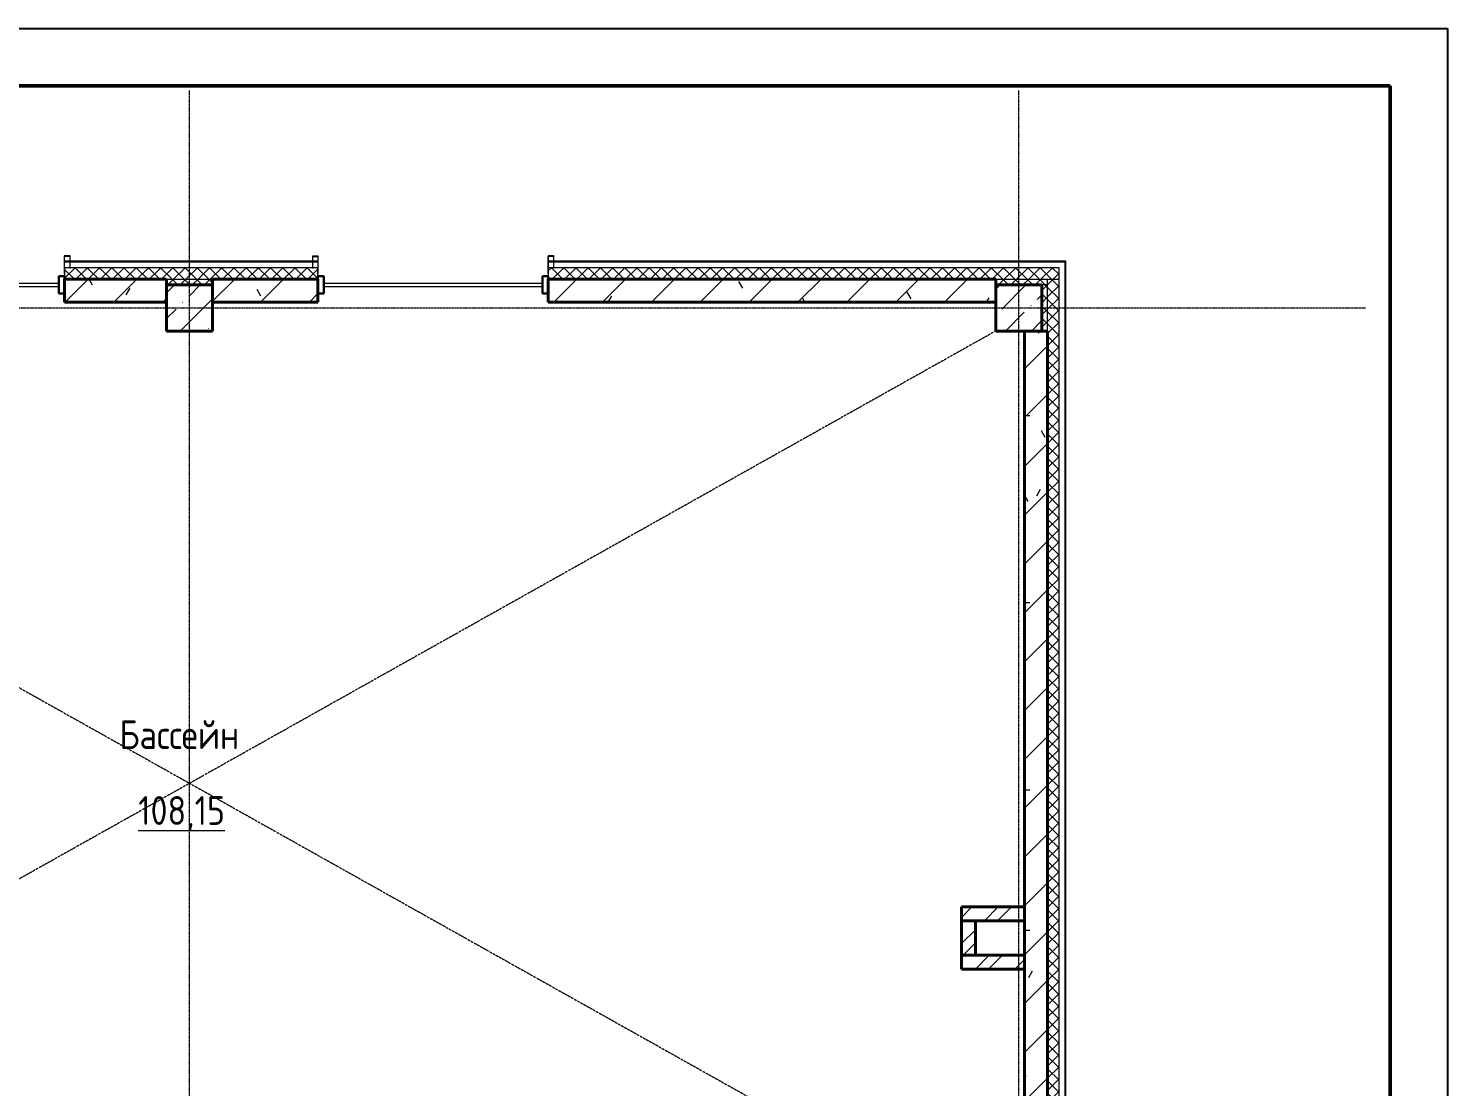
# Model space of a CAD drawing. Header units: millimetres. Extents: x 0 to 351840, y -132678 to 32417.
# Drawn here: x 337626 to 349950, y -94831 to -85637 of the extents above; entities that cross this region are included whole.
import ezdxf

# ---------------------------------------------------------------- set-up
doc = ezdxf.new("R2010")
doc.units = ezdxf.units.MM
doc.linetypes.add('BI_линия_сетки', pattern=[25, 20, -2.5, 0, -2.5])
doc.linetypes.add('BI_штриховая_ш2_п1', pattern=[3, 2, -1])
for name, color, linetype, lineweight in [('KPSP-Рамка', 7, 'Continuous', 70), ('Витраж', 7, 'Continuous', 18), ('Марки помещений', 7, 'Continuous', 20), ('Несущие колонны', 7, 'Continuous', 18), ('Оси', 7, 'Continuous', 9), ('Панели витража', 7, 'Continuous', 9), ('Стены внутренние', 7, 'Continuous', 18), ('Стены наружные', 7, 'Continuous', 18), ('Стены несущие', 7, 'Continuous', 18), ('Стены отделка', 7, 'Continuous', 18)]:
    doc.layers.add(name, color=color, linetype=linetype, lineweight=lineweight)
doc.layers.add('Линии', color=7, linetype='Continuous', lineweight=9, true_color=0x00a600)
doc.styles.add('GOST Common_1', font='GOST Common.ttf', dxfattribs={"width": 0.9, "height": 250})
pattern_1 = [(0, (2e-10, 1e-10), (1625.6, 406.4), [67.056, -1152.144, 67.056, -1152.144, -6502.4]), (0, (2e-10, 1e-10), (1625.6, 406.4), [-2438.4, 67.056, -2371.344, 67.056, -1152.144, -2844.8]), (0, (2e-10, 1e-10), (1625.6, 406.4), [-6096, 67.056, -745.744, 67.056, -1964.944]), (120, (609.6, 203.2), (-1164.7527, 1204.611), [67.056, -1152.144, 67.056, -1152.144, -6502.4]), (120, (609.6, 203.2), (-1164.7527, 1204.611), [-2438.4, 67.056, -2371.344, 67.056, -1152.144, -2844.8]), (120, (609.6, 203.2), (-1164.7527, 1204.611), [-6096, 67.056, -745.744, 67.056, -1964.944]), (240, (812.8, 1016), (-460.8473, -1611.011), [67.056, -1152.144, 67.056, -1152.144, -6502.4]), (240, (812.8, 1016), (-460.8473, -1611.011), [-2438.4, 67.056, -2371.344, 67.056, -1152.144, -2844.8]), (240, (812.8, 1016), (-460.8473, -1611.011), [-6096, 67.056, -745.744, 67.056, -1964.944])]
pattern_2 = [(45, (2e-10, 1e-10), (-212.132, 212.132), [])]
pattern_3 = [(45, (2e-10, 1e-10), (-53.03301, 53.03301), []), (135, (2e-10, 1e-10), (-53.03301, -53.03301), [])]
pattern_4 = [(45, (2e-10, 1e-10), (-171.0739, 171.0739), []), (45, (114.05, 1e-10), (-171.0739, 171.0739), [])]

# ---------------------------------------------------------------- blocks, each defined once
blk = doc.blocks.new('*U84')
at = {"color": 7, "linetype": 'ByBlock', "lineweight": 25}
blk.add_lwpolyline([(594, 420), (594, 0), (0, 0), (0, 420)], close=True, dxfattribs=at)
at = {"color": 0, "linetype": 'ByBlock', "lineweight": 50}
blk.add_lwpolyline([(589, 415), (589, 5), (20, 5), (20, 415)], close=True, dxfattribs=at)
blk = doc.blocks.new('Прямоугольный импост - _импост_150х50-6461808-02 Этаж__3_300___Отделочный_')
at = {"layer": 'Витраж', "color": 9, "lineweight": 30}
for p, q in [((0, 75), (-50, 75)), ((-50, 75), (-50, -75)), ((0, -75), (0, 75)), ((-50, -75), (0, -75))]:
    blk.add_line(p, q, dxfattribs=at)
blk = doc.blocks.new('Системная панель - _панель_витража_остекление_наружный-6677248-02 Этаж__3_300___Отделочный_')
at = {"layer": 'Панели витража', "color": 9}
for p, q in [((950, 12.5), (-950, 12.5)), ((-950, 12.5), (-950, -12.5)), ((950, -12.5), (950, 12.5)), ((-950, -12.5), (950, -12.5))]:
    blk.add_line(p, q, dxfattribs=at)
blk = doc.blocks.new('Прямоугольный импост - _импост_150х50-6461810-02 Этаж__3_300___Отделочный_')
at = {"layer": 'Витраж', "color": 9, "lineweight": 30}
for p, q in [((-50, 75), (0, 75)), ((-50, -75), (-50, 75)), ((0, 75), (0, -75)), ((0, -75), (-50, -75))]:
    blk.add_line(p, q, dxfattribs=at)
blk = doc.blocks.new('_временные_конструкции_колонны_монолитные_прямоугольная - _временная_конструкция_колонна_400x400-V84-02 Этаж__3_300___Отделочный_')
at = {"layer": 'Несущие колонны', "lineweight": 9}
h = blk.add_hatch(dxfattribs=at)
h.set_pattern_fill('FP_55', color=9, style=0, pattern_type=2)
h.set_pattern_definition([(45, (-40450, -28300), (84.19025, 308.69666), [396.875, -79.375, 3.353, -76.022])])
h.paths.add_polyline_path([(200, -200), (200, 200), (-200, 200), (-200, -200)])
at = {"layer": 'Несущие колонны', "color": 9, "lineweight": 40}
for p, q in [((200, 200), (-200, 200)), ((-200, 200), (-200, -200)), ((200, -200), (200, 200)), ((-200, -200), (200, -200))]:
    blk.add_line(p, q, dxfattribs=at)
blk = doc.blocks.new('_временные_конструкции_колонны_монолитные_прямоугольная - _временная_конструкция_колонна_400x400-V85-02 Этаж__3_300___Отделочный_')
at = {"layer": 'Несущие колонны', "lineweight": 9}
h = blk.add_hatch(dxfattribs=at)
h.set_pattern_fill('FP_56', color=9, style=0, pattern_type=2)
h.set_pattern_definition([(45, (-47650, -28300), (84.19025, 308.69666), [396.875, -79.375, 3.353, -76.022])])
h.paths.add_polyline_path([(200, -200), (200, 200), (-200, 200), (-200, -200)])
at = {"layer": 'Несущие колонны', "color": 9, "lineweight": 40}
for p, q in [((200, 200), (-200, 200)), ((-200, 200), (-200, -200)), ((200, -200), (200, 200)), ((-200, -200), (200, -200))]:
    blk.add_line(p, q, dxfattribs=at)
blk = doc.blocks.new('A$C6dd5c291')
at = {"layer": 'Стены внутренние', "lineweight": 9}
h = blk.add_hatch(dxfattribs=at)
h.set_pattern_fill('FP_35', color=9, style=0, pattern_type=2)
h.set_pattern_definition(pattern_4)
h.paths.add_polyline_path([(47700, 22976), (47700, 23096), (47153, 23096), (47153, 22976)])
h = blk.add_hatch(dxfattribs=at)
h.set_pattern_fill('FP_35', color=9, style=0, pattern_type=2)
h.set_pattern_definition(pattern_4)
h.paths.add_polyline_path([(47273, 22676), (47273, 22976), (47153, 22976), (47153, 22676)])
h = blk.add_hatch(dxfattribs=at)
h.set_pattern_fill('FP_35', color=9, style=0, pattern_type=2)
h.set_pattern_definition(pattern_4)
h.paths.add_polyline_path([(47700, 22556), (47700, 22676), (47153, 22676), (47153, 22556)])
at = {"layer": 'Стены наружные'}
h = blk.add_hatch(color=9, dxfattribs=at)
h.paths.add_polyline_path([(37317.3, 28748.6), (37367.3, 28748.7), (37367.3, 28751.2), (37317.3, 28751.1)])
h.paths.add_polyline_path([(39362.5, 28749.5), (39412.5, 28749.5), (39412.5, 28752), (39362.5, 28752)])
for points in [[(39362.5, 28600), (39365, 28600), (39364.9, 28749.5), (39362.4, 28749.5)], [(39410, 28650), (39412.5, 28650), (39412.4, 28749.5), (39409.9, 28749.5)], [(41517.4, 28649.2), (41519.9, 28649.2), (41519.8, 28748.7), (41517.3, 28748.7)], [(41564.9, 28600), (41567.4, 28600), (41567.3, 28748.7), (41564.8, 28748.7)], [(43562.5, 28600), (43565, 28600), (43565, 28749.5), (43562.5, 28749.5)], [(43610, 28650), (43612.5, 28650), (43612.5, 28749.5), (43610, 28749.5)]]:
    blk.add_hatch(color=9, dxfattribs=at).paths.add_polyline_path(points)
h = blk.add_hatch(color=9, dxfattribs=at)
h.paths.add_polyline_path([(41517.3, 28748.6), (41567.3, 28748.7), (41567.3, 28751.2), (41517.3, 28751.1)])
h.paths.add_polyline_path([(43562.5, 28749.5), (43612.5, 28749.5), (43612.5, 28752), (43562.5, 28752)])
h = blk.add_hatch(color=9, dxfattribs=at)
h.paths.add_polyline_path([(48050, 28700), (48050, 28708), (43565, 28708), (43565, 28700)])
h.paths.add_polyline_path([(41565, 28700), (41565, 28708), (39365, 28708), (39365, 28700), (41442.7, 28700)])
h.paths.add_polyline_path([(37365, 28700), (37365, 28708), (36375, 28708), (36375, 28700), (37159.2, 28700)])
h.paths.add_polyline_path([(34375, 28700), (34375, 28708), (32850, 28708), (32850, 28700), (32875.6, 28700)])
at = {"layer": 'Стены наружные', "lineweight": 9}
h = blk.add_hatch(dxfattribs=at)
h.set_pattern_fill('FP_42', color=9, style=0, pattern_type=2)
h.set_pattern_definition(pattern_3)
h.paths.add_polyline_path([(48000, 28550), (48000, 28650), (43565, 28650), (43565, 28550), (47450, 28550)])
h.paths.add_polyline_path([(40650, 28550), (41565, 28550), (41565, 28650), (39365, 28650), (39365, 28550)])
h.paths.add_polyline_path([(37365, 28550), (37365, 28650), (36375, 28650), (36375, 28550), (37159.2, 28550)])
h.paths.add_polyline_path([(34375, 28550), (34375, 28650), (33000, 28650), (33000, 28550)])
at = {"layer": 'Стены наружные'}
h = blk.add_hatch(color=9, dxfattribs=at)
h.paths.add_polyline_path([(48058, 3052.5), (48058, 4875), (48050, 4875), (48050, 3052.5)])
h.paths.add_polyline_path([(48050, 6875), (48058, 6875), (48058, 8100), (48050, 8100)])
h.paths.add_polyline_path([(48058, 9450), (48058, 11075), (48050, 11075), (48050, 9450)])
h.paths.add_polyline_path([(48050, 13075), (48058, 13075), (48058, 14300), (48050, 14300), (48050, 14285.4)])
h.paths.add_polyline_path([(48050, 15100), (48058, 15100), (48058, 18150), (48050, 18150), (48050, 16853.4)])
h.paths.add_polyline_path([(48058, 18950), (48058, 28708), (48050, 28708), (48050, 18950)])
at = {"layer": 'Стены наружные', "lineweight": 9}
h = blk.add_hatch(dxfattribs=at)
h.set_pattern_fill('FP_33', color=9, style=0, pattern_type=2)
h.set_pattern_definition(pattern_1)
h.paths.add_polyline_path([(40250, 28350), (40250, 28550), (39365, 28550), (39365, 28350)])
h.paths.add_polyline_path([(37365, 28350), (37365, 28550), (36375, 28550), (36375, 28350), (37159.2, 28350)])
h.paths.add_polyline_path([(34375, 28350), (34375, 28550), (33450, 28550), (33450, 28350), (33946.5, 28350)])
h = blk.add_hatch(dxfattribs=at)
h.set_pattern_fill('FP_34', color=9, style=0, pattern_type=2)
h.set_pattern_definition(pattern_2)
h.paths.add_polyline_path([(40250, 28350), (40250, 28550), (39365, 28550), (39365, 28350)])
h.paths.add_polyline_path([(37365, 28350), (37365, 28550), (36375, 28550), (36375, 28350), (37159.2, 28350)])
h.paths.add_polyline_path([(34375, 28350), (34375, 28550), (33450, 28550), (33450, 28350), (33946.5, 28350)])
h = blk.add_hatch(dxfattribs=at)
h.set_pattern_fill('FP_42', color=9, style=0, pattern_type=2)
h.set_pattern_definition(pattern_3)
h.paths.add_polyline_path([(40650, 28500), (40650, 28550), (40250, 28550), (40250, 28500)])
h = blk.add_hatch(dxfattribs=at)
h.set_pattern_fill('FP_33', color=9, style=0, pattern_type=2)
h.set_pattern_definition(pattern_1)
h.paths.add_polyline_path([(47450, 28350), (47450, 28550), (43565, 28550), (43565, 28350)])
h.paths.add_polyline_path([(41565, 28350), (41565, 28550), (40650, 28550), (40650, 28350), (41442.7, 28350)])
h = blk.add_hatch(dxfattribs=at)
h.set_pattern_fill('FP_34', color=9, style=0, pattern_type=2)
h.set_pattern_definition(pattern_2)
h.paths.add_polyline_path([(47450, 28350), (47450, 28550), (43565, 28550), (43565, 28350)])
h.paths.add_polyline_path([(41565, 28350), (41565, 28550), (40650, 28550), (40650, 28350), (41442.7, 28350)])
h = blk.add_hatch(dxfattribs=at)
h.set_pattern_fill('FP_42', color=9, style=0, pattern_type=2)
h.set_pattern_definition(pattern_3)
h.paths.add_polyline_path([(47850, 28500), (47900, 28500), (47900, 28550), (47450, 28550), (47450, 28500)])
h = blk.add_hatch(dxfattribs=at)
h.set_pattern_fill('FP_42', color=9, style=0, pattern_type=2)
h.set_pattern_definition(pattern_3)
h.paths.add_polyline_path([(47900, 28100), (47900, 28500), (47850, 28500), (47850, 28100)])
h = blk.add_hatch(dxfattribs=at)
h.set_pattern_fill('FP_42', color=9, style=0, pattern_type=2)
h.set_pattern_definition(pattern_3)
h.paths.add_polyline_path([(48000, 3050), (48000, 4875), (47900, 4875), (47900, 3050)])
h.paths.add_polyline_path([(47900, 6875), (48000, 6875), (48000, 8100), (47900, 8100), (47900, 7700)])
h.paths.add_polyline_path([(48000, 9450), (48000, 11075), (47900, 11075), (47900, 9450)])
h.paths.add_polyline_path([(47900, 13075), (48000, 13075), (48000, 14300), (47900, 14300), (47900, 13700)])
h.paths.add_polyline_path([(47900, 15100), (48000, 15100), (48000, 18150), (47900, 18150), (47900, 16853.4)])
h.paths.add_polyline_path([(48000, 18950), (48000, 28550), (47900, 28550), (47900, 18950)])
h = blk.add_hatch(dxfattribs=at)
h.set_pattern_fill('FP_33', color=9, style=0, pattern_type=2)
h.set_pattern_definition(pattern_1)
h.paths.add_polyline_path([(47700, 20100), (47900, 20100), (47900, 28100), (47700, 28100), (47700, 21989.3)])
h = blk.add_hatch(dxfattribs=at)
h.set_pattern_fill('FP_34', color=9, style=0, pattern_type=2)
h.set_pattern_definition(pattern_2)
h.paths.add_polyline_path([(47700, 20100), (47900, 20100), (47900, 28100), (47700, 28100), (47700, 21989.3)])
at = {"layer": 'Линии', "color": 9, "linetype": 'BI_штриховая_ш2_п1'}
for p, q in [((47450, 28100), (33200, 20100)), ((33450, 28100), (47700, 20100))]:
    blk.add_line(p, q, dxfattribs=at)
at = {"layer": 'Оси', "color": 9, "linetype": 'BI_линия_сетки'}
for p, q in [((40450, -3558.5), (40450, 30190.3)), ((47650, -3558.5), (47650, 30190.3)), ((-4915.7, 28300), (50661.2, 28300))]:
    blk.add_line(p, q, dxfattribs=at)
at = {"layer": 'Стены несущие', "color": 9, "lineweight": 40}
for p, q in [((40250, 28550), (39365, 28550)), ((39365, 28550), (39365, 28350)), ((40250, 28500), (40250, 28550)), ((40650, 28550), (40650, 28500)), ((41565, 28550), (40650, 28550)), ((41565, 28350), (41565, 28550)), ((43565, 28550), (43565, 28350)), ((47450, 28550), (43565, 28550)), ((47450, 28500), (47450, 28550)), ((39365, 28350), (40250, 28350)), ((40650, 28350), (41565, 28350)), ((43565, 28350), (47450, 28350)), ((47700, 28100), (47700, 20100)), ((47900, 28100), (47850, 28100)), ((47900, 20100), (47900, 28100)), ((47700, 23096), (47153, 23096)), ((47153, 23096), (47153, 22556)), ((47700, 22976), (47153, 22976)), ((47273, 22676), (47273, 22976)), ((47700, 22676), (47153, 22676)), ((47153, 22556), (47700, 22556))]:
    blk.add_line(p, q, dxfattribs=at)
at = {"layer": 'Стены отделка', "color": 9, "lineweight": 9}
for p, q in [((39364.9, 28749.5), (39362.4, 28749.5)), ((39362.4, 28749.5), (39362.5, 28600)), ((39412.5, 28752), (39362.5, 28752)), ((39362.5, 28752), (39362.5, 28749.5)), ((39362.5, 28749.5), (39412.5, 28749.5)), ((39365, 28600), (39364.9, 28749.5)), ((39412.4, 28749.5), (39409.9, 28749.5)), ((39409.9, 28749.5), (39410, 28650)), ((39412.5, 28650), (39412.4, 28749.5)), ((39412.5, 28749.5), (39412.5, 28752)), ((41567.3, 28751.2), (41517.3, 28751.1)), ((41517.3, 28751.1), (41517.3, 28748.6)), ((41517.3, 28748.6), (41567.3, 28748.7)), ((41519.8, 28748.7), (41517.3, 28748.7)), ((41517.3, 28748.7), (41517.4, 28649.2)), ((41519.9, 28649.2), (41519.8, 28748.7)), ((41567.3, 28748.7), (41564.8, 28748.7)), ((41564.8, 28748.7), (41564.9, 28600)), ((41567.3, 28748.7), (41567.3, 28751.2)), ((41567.4, 28600), (41567.3, 28748.7)), ((43612.5, 28752), (43562.5, 28752)), ((43562.5, 28752), (43562.5, 28749.5)), ((43562.5, 28749.5), (43612.5, 28749.5)), ((43565, 28749.5), (43562.5, 28749.5)), ((43562.5, 28749.5), (43562.5, 28600)), ((43565, 28600), (43565, 28749.5)), ((43612.5, 28749.5), (43610, 28749.5)), ((43610, 28749.5), (43610, 28650)), ((43612.5, 28749.5), (43612.5, 28752)), ((43612.5, 28650), (43612.5, 28749.5)), ((39362.5, 28600), (39365, 28600)), ((41565, 28708), (39365, 28708)), ((39365, 28708), (39365, 28700)), ((39365, 28700), (41565, 28700)), ((41565, 28650), (39365, 28650)), ((39365, 28650), (39365, 28550)), ((39410, 28650), (39412.5, 28650)), ((41517.4, 28649.2), (41519.9, 28649.2)), ((41564.9, 28600), (41567.4, 28600)), ((41565, 28700), (41565, 28708)), ((41565, 28550), (41565, 28650)), ((43562.5, 28600), (43565, 28600)), ((48058, 28708), (43565, 28708)), ((43565, 28708), (43565, 28700)), ((43565, 28700), (48050, 28700)), ((48000, 28650), (43565, 28650)), ((43565, 28650), (43565, 28550)), ((43610, 28650), (43612.5, 28650)), ((48000, 18950), (48000, 28650)), ((48050, 28700), (48050, 18950)), ((48058, 18950), (48058, 28708)), ((40250, 28550), (40650, 28550)), ((47450, 28550), (48000, 28550)), ((47900, 28500), (47850, 28500)), ((47900, 28100), (47900, 28550)), ((47900, 19700), (47900, 28100))]:
    blk.add_line(p, q, dxfattribs=at)
at = {"layer": 'Витраж', "color": 9, "extrusion": (0, 0, -1), "rotation": 180}
for p in [(-39365, 28500), (-43565, 28500)]:
    blk.add_blockref('Прямоугольный импост - _импост_150х50-6461810-02 Этаж__3_300___Отделочный_', p, dxfattribs=at)
at = {"layer": 'Витраж', "color": 9, "rotation": 180}
blk.add_blockref('Прямоугольный импост - _импост_150х50-6461808-02 Этаж__3_300___Отделочный_', (41565, 28500), dxfattribs=at)
at = {"layer": 'Несущие колонны', "color": 9}
for name, p in [('_временные_конструкции_колонны_монолитные_прямоугольная - _временная_конструкция_колонна_400x400-V84-02 Этаж__3_300___Отделочный_', (40450, 28300)), ('_временные_конструкции_колонны_монолитные_прямоугольная - _временная_конструкция_колонна_400x400-V85-02 Этаж__3_300___Отделочный_', (47650, 28300))]:
    blk.add_blockref(name, p, dxfattribs=at)
at = {"layer": 'Панели витража', "color": 9}
for p in [(38365, 28500), (42565, 28500)]:
    blk.add_blockref('Системная панель - _панель_витража_остекление_наружный-6677248-02 Этаж__3_300___Отделочный_', p, dxfattribs=at)
at = {"layer": 'Марки помещений', "color": 9, "lineweight": 9, "char_height": 250, "attachment_point": 1, "style": 'GOST Common_1'}
for s, insert, width in [('Бассейн', (39840.2, 24717.9), 1349.24), ('\\L108,15', (40004, 24058.9), 952.405)]:
    blk.add_mtext(s, dxfattribs=dict(at, insert=insert, width=width))

msp = doc.modelspace()

# ---------------------------------------------------------------- block references
msp.add_blockref('A$C6dd5c291', (298576, -116366))
at = {"layer": 'KPSP-Рамка', "xscale": 100, "yscale": 100, "zscale": 100}
msp.add_blockref('*U84', (290550, -127637), dxfattribs=at)

doc.saveas('drawing.dxf')
